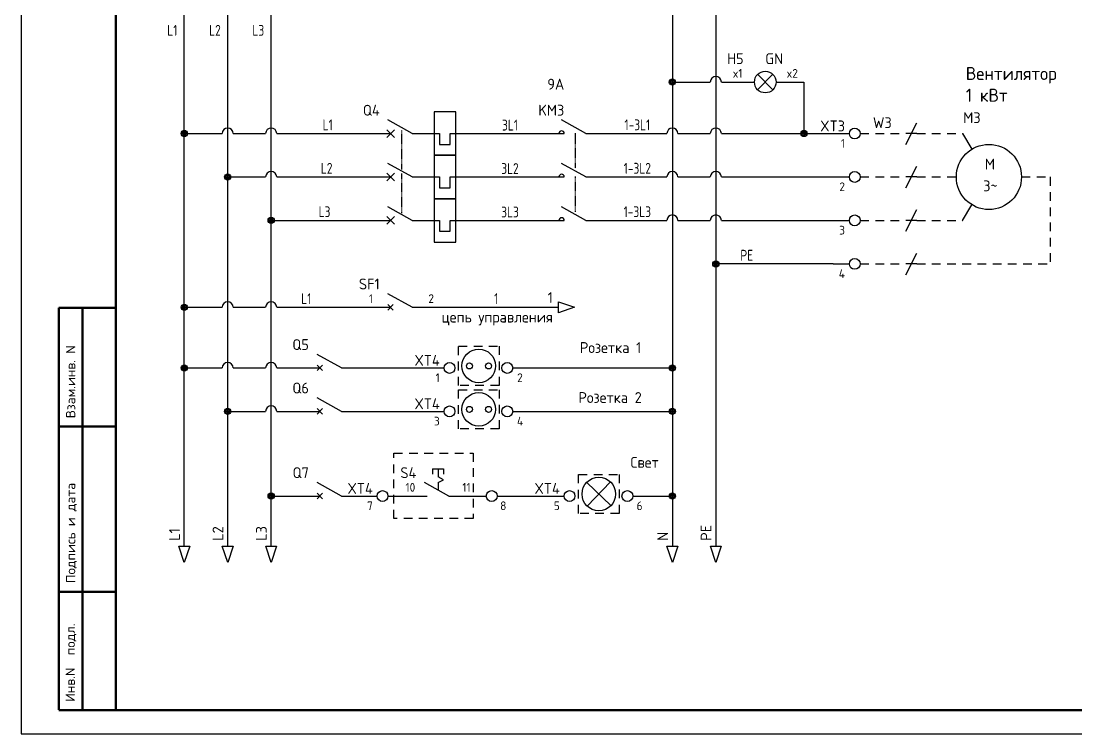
# Model space of a CAD drawing. Extents: x -39 to 418, y -18 to 305.
# Drawn here: x -39.3 to 203.6, y -18.2 to 145.9 of the extents above; entities that cross this region are included whole.
import ezdxf
from ezdxf.enums import TextEntityAlignment as Align

# ---------------------------------------------------------------- set-up
doc = ezdxf.new("R2010")
doc.units = 0
for name, pattern in [('Caddy_Dash', [3.5, 2, -1.5]), ('Caddy_Solid', [0]), ('HIDDEN2', [0.1875, 0.125, -0.0625])]:
    doc.linetypes.add(name, pattern=pattern)
for name, color, linetype in [('100', 7, 'Continuous'), ('DESC', 1, 'Continuous'), ('DESCCHILD', 20, 'Continuous'), ('LINK', 9, 'HIDDEN2'), ('MISC', 7, 'Continuous'), ('SYMS', 7, 'Continuous'), ('TAGS', 7, 'Continuous'), ('TERMS', 7, 'Continuous'), ('WIRECOPY', 84, 'Continuous'), ('WIREFIXED', 130, 'Continuous'), ('WIREREF', 5, 'Continuous'), ('WIRES', 7, 'Continuous')]:
    doc.layers.add(name, color=color, linetype=linetype)
doc.styles.add('Caddy_Vectorfont1n', font='GOST Common.ttf', dxfattribs={"width": 1.1})
doc.styles.get("Standard").update_dxf_attribs({"font": 'GOST Common.ttf'})
doc.styles.add('WD_IEC', font='GOST Common.ttf', dxfattribs={"width": 0.9, "height": 2})

# ---------------------------------------------------------------- blocks, each defined once
blk = doc.blocks.new('WDDOT')
for radius in [0.72, 0.449, 0.223]:
    blk.add_circle((0, 0), radius)
blk = doc.blocks.new('HCB11TH')
for p, q in [((2.5, 0), (-3.12, 3.12)), ((-7.5, 0), (-2.5, 0)), ((-3.38, -0.88), (-1.62, 0.88)), ((-1.62, -0.88), (-3.38, 0.88)), ((2.5, 0), (8.75, 0)), ((8.75, 0), (8.75, -2.5)), ((11.25, 0), (12.5, 0)), ((11.25, -2.5), (11.25, 0)), ((12.5, 0), (17.5, 0)), ((8.75, -2.5), (11.25, -2.5))]:
    blk.add_line(p, q)
blk.add_lwpolyline([(7.5, -5), (12.5, -5), (12.5, 5), (7.5, 5)], close=True)
at = {"style": 'WD_IEC'}
for tag, p in [('INST', (-5, 11.12)), ('LOC', (-5, 7.62)), ('TAG1', (-5, 4.12)), ('DESC1', (-5, -11.38)), ('DESC2', (-5, -14.88)), ('DESC3', (-5, -18.38))]:
    blk.add_attdef(tag, text='', height=2.5, dxfattribs=at).set_placement(p, align=Align.RIGHT)
for tag, p, height, flags in [('MFG', (4.92, 12.12), 1.5, 9), ('CAT', (4.92, 9.62), 1.5, 9), ('TERM01', (-7.5, 1), 2, 8), ('X4TERM01', (-7.5, 0), 0.32, 1), ('X2LINK', (0, 1.7), 0.32, 1), ('X8LINK', (0, 0.79), 0.32, 1), ('X1TERM02', (17.5, 0), 0.32, 1), ('ASSYCODE', (12.5, -7.5), 1, 1), ('FAMILY', (12.5, -9), 1, 1), ('CATDESC', (12.5, -10.5), 1, 1), ('COMMON', (13.75, -13.02), 1, 1)]:
    blk.add_attdef(tag, p, '', height=height, dxfattribs=dict(at, flags=flags))
at = {"style": 'WD_IEC', "flags": 8}
blk.add_attdef('TERM02', text='', height=2, dxfattribs=at).set_placement((17.5, 1), align=Align.RIGHT)
at = {"lineweight": 15, "style": 'WD_IEC'}
for tag, p in [('RATING1', (-5, -3.88)), ('XREF', (-5, -7.63))]:
    blk.add_attdef(tag, text='', height=2.5, dxfattribs=at).set_placement(p, align=Align.RIGHT)
blk = doc.blocks.new('HCB21TH')
for p, q in [((2.5, 0), (-3.12, 3.12)), ((-7.5, 0), (-2.5, 0)), ((-3.38, -0.88), (-1.62, 0.88)), ((-1.62, -0.88), (-3.38, 0.88)), ((2.5, 0), (8.75, 0)), ((8.75, 0), (8.75, -2.5)), ((11.25, 0), (12.5, 0)), ((11.25, -2.5), (11.25, 0)), ((12.5, 0), (17.5, 0)), ((8.75, -2.5), (11.25, -2.5))]:
    blk.add_line(p, q)
blk.add_lwpolyline([(7.5, -5), (12.5, -5), (12.5, 5), (7.5, 5)], close=True)
at = {"style": 'WD_IEC'}
for tag, p in [('INST', (-5, 11.12)), ('LOC', (-5, 7.62)), ('TAG2', (-5, 4.12)), ('DESC1', (-5, -13.75)), ('DESC2', (-5, -17.25)), ('DESC3', (-5, -20.75))]:
    blk.add_attdef(tag, text='', height=2.5, dxfattribs=at).set_placement(p, align=Align.RIGHT)
for tag, p, height, flags in [('TERM01', (-7.5, 1), 2, 8), ('X4TERM01', (-7.5, 0), 0.32, 1), ('X2LINK', (0, 1.7), 0.32, 1), ('X8LINK', (0, 0.79), 0.32, 1), ('X1TERM02', (17.5, 0), 0.32, 1), ('FAMILY', (12.5, -9), 1, 1), ('CONTACT', (12.5, -11.77), 1, 1)]:
    blk.add_attdef(tag, p, '', height=height, dxfattribs=dict(at, flags=flags))
at = {"style": 'WD_IEC', "flags": 8}
blk.add_attdef('TERM02', text='', height=2, dxfattribs=at).set_placement((17.5, 1), align=Align.RIGHT)
at = {"lineweight": 15, "style": 'WD_IEC', "flags": 1}
blk.add_attdef('RATING1', text='', height=2.5, dxfattribs=at).set_placement((-5, -6.25), align=Align.RIGHT)
at = {"lineweight": 15, "style": 'WD_IEC'}
blk.add_attdef('XREF', text='', height=2.5, dxfattribs=at).set_placement((-5, -10), align=Align.RIGHT)
blk = doc.blocks.new('HMS21P')
for p, q in [((2.5, 0), (-3.12, 3.12)), ((-7.5, 0), (-2.5, 0)), ((2.5, 0), (7.5, 0))]:
    blk.add_line(p, q)
blk.add_arc((-3.12, 0), 0.625, 0, 180)
at = {"style": 'WD_IEC'}
for tag, p in [('INST', (-2.5, 10.12)), ('LOC', (-2.5, 7.12)), ('TAG2', (-2.5, 4.12)), ('DESC1', (-2.5, -9.25)), ('DESC2', (-2.5, -12.25)), ('DESC3', (-2.5, -15.25))]:
    blk.add_attdef(tag, text='', height=2.5, dxfattribs=at).set_placement(p, align=Align.RIGHT)
for tag, p, height, flags in [('TERM01', (-7.5, 1), 2, 8), ('X4TERM01', (-7.5, 0), 0.32, 1), ('X2LINK', (0, 2), 0.32, 1), ('X8LINK', (0, 0.12), 0.32, 1), ('X1TERM02', (7.5, 0), 0.32, 1), ('CONTACT', (6.5, -2.25), 1, 1), ('FAMILY', (6.5, -3.75), 1, 1)]:
    blk.add_attdef(tag, p, '', height=height, dxfattribs=dict(at, flags=flags))
at = {"style": 'WD_IEC', "flags": 8}
for tag, height, p in [('TERM02', 2, (7.5, 1)), ('XREF', 2.5, (-2.5, -6.25))]:
    blk.add_attdef(tag, text='', height=height, dxfattribs=at).set_placement(p, align=Align.RIGHT)
blk = doc.blocks.new('HCB1')
for p, q in [((2.5, 0), (-3.12, 3.12)), ((-7.5, 0), (-2.5, 0)), ((-1.88, -0.62), (-3.12, 0.62)), ((-1.88, 0.62), (-3.12, -0.62)), ((2.5, 0), (7.5, 0))]:
    blk.add_line(p, q)
at = {"style": 'WD_IEC'}
for tag, p in [('INST', (-5, 11.12)), ('LOC', (-5, 7.62)), ('TAG1', (-5, 4.12)), ('DESC1', (-5, -11.25)), ('DESC2', (-5, -14.75)), ('DESC3', (-5, -18.25))]:
    blk.add_attdef(tag, text='', height=2.5, dxfattribs=at).set_placement(p, align=Align.RIGHT)
for tag, p, height, flags in [('MFG', (4.92, 12.12), 1.5, 9), ('CAT', (4.92, 9.62), 1.5, 9), ('TERM01', (-7.5, 1), 2, 8), ('X2LINK', (0, 2.46), 0.32, 1), ('X4TERM01', (-7.5, 0), 0.32, 1), ('X8LINK', (0, 0.55), 0.32, 1), ('X1TERM02', (7.5, 0), 0.32, 1), ('ASSYCODE', (12.25, -2.75), 1, 1), ('FAMILY', (12.25, -4.25), 1, 1), ('CATDESC', (12.25, -5.75), 1, 1), ('CONTACT', (12.5, -7.5), 1, 1), ('COMMON', (13.75, -8.75), 1, 1)]:
    blk.add_attdef(tag, p, '', height=height, dxfattribs=dict(at, flags=flags))
at = {"style": 'WD_IEC', "flags": 8}
blk.add_attdef('TERM02', text='', height=2, dxfattribs=at).set_placement((7.5, 1), align=Align.RIGHT)
at = {"lineweight": 15, "style": 'WD_IEC'}
for tag, p in [('RATING1', (-5, -3.75)), ('XREF', (-5, -7.5))]:
    blk.add_attdef(tag, text='', height=2.5, dxfattribs=at).set_placement(p, align=Align.RIGHT)
blk = doc.blocks.new('HMO13')
blk.add_circle((0, 0), 7.5)
at = {"style": 'WD_IEC'}
for tag, p in [('INST', (-1.91, 19.4)), ('LOC', (-1.91, 15.9)), ('TAG1', (-1.91, 12.4))]:
    blk.add_attdef(tag, text='', height=2.5, dxfattribs=at).set_placement(p, align=Align.RIGHT)
for tag, p, height, flags in [('ASSYCODE', (7.73, 20.6), 1, 1), ('FAMILY', (7.73, 19.1), 1, 1), ('CATDESC', (7.73, 17.6), 1, 1), ('MFG', (7.9, 14.22), 1.5, 9), ('CAT', (7.9, 11.72), 1.5, 9), ('X2LINK', (0, 7.5), 0.32, 1), ('X0TERM01', (-3.9, 6.4), 0.32, 1), ('TERM04', (7.5, 1), 2, 8), ('X4TERM02', (-7.5, 0), 0.32, 1), ('X1TERM04', (7.5, 0), 0.32, 1), ('X0TERM03', (-3.9, -6.4), 0.32, 1), ('X8LINK', (0, -7.5), 0.32, 1)]:
    blk.add_attdef(tag, p, '', height=height, dxfattribs=dict(at, flags=flags))
at = {"lineweight": 15, "style": 'WD_IEC'}
for tag, p in [('XREF', (16.25, 12.88)), ('WDTAGALT', (16.14, -16.32))]:
    blk.add_attdef(tag, p, '', height=2.5, dxfattribs=at)
at = {"style": 'WD_IEC', "flags": 8}
for tag, p in [('TERM01', (3.49, 8.04)), ('TERM02', (-7.86, 0.84)), ('TERM03', (4.31, -10.13))]:
    blk.add_attdef(tag, text='', height=2, dxfattribs=at).set_placement(p, align=Align.RIGHT)
at = {"style": 'WD_IEC'}
for tag, p in [('DESC1', (16.25, 9.12)), ('DESC2', (16.25, 5.62)), ('DESC3', (16.25, 2.12)), ('RATING1', (16.25, -2.62)), ('RATING2', (16.25, -6.12)), ('RATING3', (16.25, -9.62)), ('RATING4', (16.3, -12.99))]:
    blk.add_attdef(tag, p, '', height=2.5, dxfattribs=at)
for tag, p in [('M', (0.24, 1.7)), ('3~', (0.34, -3.3))]:
    blk.add_attdef(tag, text='', height=2.5, dxfattribs=at).set_placement(p, align=Align.CENTER)
blk = doc.blocks.new('HT0002')
blk.add_circle((0, 0), 1.25)
at = {"style": 'WD_IEC', "flags": 1}
for tag, p, height in [('ASSYCODE', (2.75, 10.75), 1), ('CATDESC', (2.75, 9.25), 1), ('MFG', (2.75, 7.25), 1.5), ('CAT', (2.75, 4.75), 1.5), ('X2PIN01', (0, 2.25), 0.25), ('X4PIN01', (-1.25, 1), 0.25), ('X4TERM01', (-1.25, 0), 0.25), ('X4TERMDESC01', (-1.25, 0.5), 0.4), ('STRIPSEQ', (0, 0), 0.025), ('X2TERM01', (0, 1.25), 0.25), ('X8PIN01', (0, -0.25), 0.25), ('X2TERMDESC01', (0, 1.75), 0.4), ('X1PIN01', (1.25, 1), 0.25), ('X1TERM01', (1.25, 0), 0.25), ('X1TERMDESC01', (1.25, 0.5), 0.4), ('LINKTERM', (0, -0.04), 0.025), ('X8TERM01', (0, -1.25), 0.25), ('X8TERMDESC01', (0, -0.75), 0.4)]:
    blk.add_attdef(tag, p, '', height=height, dxfattribs=at)
at = {"style": 'WD_IEC'}
for tag, p in [('INST', (-2.25, 6.5)), ('LOC', (-2.25, 3.5)), ('DESC1', (-2.25, -6.25)), ('DESC2', (-2.25, -9.25)), ('DESC3', (-2.25, -12.25))]:
    blk.add_attdef(tag, text='', height=2.5, dxfattribs=at).set_placement(p, align=Align.RIGHT)
at = {"style": 'WD_IEC', "flags": 8}
for tag, height, p in [('TAGSTRIP', 2.5, (-2.25, 0.5)), ('TERM01', 2, (-2.25, -3.25))]:
    blk.add_attdef(tag, text='', height=height, dxfattribs=at).set_placement(p, align=Align.RIGHT)
blk = doc.blocks.new('WD_WNV')
at = {"linetype": 'Continuous', "style": 'WD_IEC', "width": 0.8}
blk.add_attdef('WIRENO', text='', height=2.5, dxfattribs=at).set_placement((-1.6, 0), align=Align.MIDDLE_RIGHT)
at = {"style": 'WD_IEC', "flags": 1}
for tag, p in [('W04USER', (-1, 0.875)), ('W08USER', (-1, 0.375)), ('W05USER', (-1, 0.75)), ('W06USER', (-1, 0.625)), ('W09USER', (-1, 0.25)), ('W03USER', (-1, 1)), ('W07USER', (-1, 0.5)), ('W02USER', (-1, 1.125)), ('W01USER', (-1, 1.25)), ('W10USER', (-1, 0.125))]:
    blk.add_attdef(tag, text='', height=0.08, dxfattribs=at).set_placement(p, align=Align.CENTER)
blk = doc.blocks.new('WD_WCH')
at = {"linetype": 'Continuous', "style": 'WD_IEC', "width": 0.8}
blk.add_attdef('WIRECOPY', text='', height=2.5, dxfattribs=at).set_placement((0, 0.75), align=Align.CENTER)
blk = doc.blocks.new('WD_WNH')
at = {"linetype": 'Continuous', "style": 'WD_IEC', "width": 0.8}
blk.add_attdef('WIRENO', text='', height=2.5, dxfattribs=at).set_placement((0, 0.75), align=Align.CENTER)
at = {"style": 'WD_IEC', "flags": 1}
for tag, p in [('W04USER', (0, 0.875)), ('W08USER', (0, 0.375)), ('W05USER', (0, 0.75)), ('W06USER', (0, 0.625)), ('W09USER', (0, 0.25)), ('W03USER', (0, 1)), ('W07USER', (0, 0.5)), ('W02USER', (0, 1.125)), ('W01USER', (0, 1.25)), ('W10USER', (0, 0.125))]:
    blk.add_attdef(tag, text='', height=0.08, dxfattribs=at).set_placement(p, align=Align.CENTER)
blk = doc.blocks.new('HW01')
for p, q in [((-1.25, -2.5), (1.25, 2.5)), ((1.25, 0), (-1.25, 0))]:
    blk.add_line(p, q)
at = {"style": 'WD_IEC', "flags": 1}
for tag, p in [('INST', (-4.5, 8.25)), ('LOC', (-4.5, 4.75)), ('XREF', (-4.5, -3.75)), ('DESC1', (-4.5, -7.75)), ('DESC2', (-4.5, -11.25)), ('DESC3', (-4.5, -14.75))]:
    blk.add_attdef(tag, text='', height=2.5, dxfattribs=at).set_placement(p, align=Align.RIGHT)
at = {"style": 'WD_IEC'}
blk.add_attdef('TAG1', text='', height=2.5, dxfattribs=at).set_placement((-4.5, 1.25), align=Align.RIGHT)
at = {"style": 'WD_IEC', "flags": 1}
for tag, p, height in [('X4TERM01', (-1.25, 0), 0.36), ('X2LINK', (0, 1), 0.32), ('X1TERM01', (1.25, 0), 0.36), ('X8LINK', (0, -1), 0.32), ('MFG', (3.06, -7.26), 1), ('ASSYCODE', (3.06, -10.26), 1), ('CAT', (3.06, -8.76), 1), ('FAMILY', (3.06, -11.76), 1), ('CATDESC', (3.06, -13.26), 1)]:
    blk.add_attdef(tag, p, '', height=height, dxfattribs=at)
at = {"style": 'WD_IEC'}
blk.add_attdef('RATING1', text='', height=2.5, dxfattribs=at).set_placement((2, -2), align=Align.MIDDLE_LEFT)
blk = doc.blocks.new('HW02')
for p, q in [((-1.25, -2.5), (1.25, 2.5)), ((1.25, 0), (-1.25, 0))]:
    blk.add_line(p, q)
at = {"style": 'WD_IEC', "flags": 1}
for tag, p in [('INST', (-4.5, 8.25)), ('LOC', (-4.5, 4.75)), ('XREF', (-4.5, -3.75)), ('DESC1', (-4.5, -7.75)), ('DESC2', (-4.5, -11.25)), ('DESC3', (-4.5, -14.75))]:
    blk.add_attdef(tag, text='', height=2.5, dxfattribs=at).set_placement(p, align=Align.RIGHT)
at = {"style": 'WD_IEC'}
blk.add_attdef('TAG2', text='', height=2.5, dxfattribs=at).set_placement((-4.5, 1.25), align=Align.RIGHT)
at = {"style": 'WD_IEC', "flags": 1}
for tag, p, height in [('X4TERM01', (-1.25, 0), 0.36), ('X2LINK', (0, 1), 0.32), ('X1TERM01', (1.25, 0), 0.36), ('X8LINK', (0, -1), 0.32), ('FAMILY', (3.06, -11.76), 1)]:
    blk.add_attdef(tag, p, '', height=height, dxfattribs=at)
at = {"style": 'WD_IEC'}
blk.add_attdef('RATING1', text='', height=2.5, dxfattribs=at).set_placement((2, -2), align=Align.MIDDLE_LEFT)
blk = doc.blocks.new('HA1S4')
blk.add_lwpolyline([(0, -3.75), (-1.25, 0), (1.25, 0)], close=True)
at = {"style": 'WD_IEC', "flags": 8}
blk.add_attdef('WIRENO', (-1, 1.25), '', height=2.5, rotation=90, dxfattribs=at)
at = {"style": 'WD_IEC'}
blk.add_attdef('DESC1', text='', height=2.5, rotation=90, dxfattribs=at).set_placement((1, 1.25), align=Align.TOP_LEFT)
at = {"style": 'WD_IEC', "flags": 1}
blk.add_attdef('X2TERM01', (0, 0), '', height=0.32, dxfattribs=at)
blk.add_attdef('SIGCODE', text='', height=1, dxfattribs=at).set_placement((-2.5, -3.2), align=Align.RIGHT)
at = {"style": 'WD_IEC'}
blk.add_attdef('XREF', text='', height=2.5, rotation=90, dxfattribs=at).set_placement((0, -5), align=Align.MIDDLE_RIGHT)
blk = doc.blocks.new('HA1S1')
blk.add_lwpolyline([(0, 1.25), (3.75, 0), (0, -1.25)], close=True)
at = {"style": 'WD_IEC'}
for tag, height, flags, p in [('WIRENO', 2.5, 8, (-1.25, 1)), ('SIGCODE', 1, 1, (5, 1.8))]:
    blk.add_attdef(tag, text='', height=height, dxfattribs=dict(at, flags=flags)).set_placement(p, align=Align.RIGHT)
at = {"style": 'WD_IEC', "flags": 1}
blk.add_attdef('X4TERM01', (0, 0), '', height=0.32, dxfattribs=at)
at = {"style": 'WD_IEC'}
blk.add_attdef('XREF', text='', height=2.5, dxfattribs=at).set_placement((5, 0), align=Align.MIDDLE_LEFT)
blk.add_attdef('DESC1', text='', height=2.5, dxfattribs=at).set_placement((-1.25, -1), align=Align.TOP_RIGHT)
blk = doc.blocks.new('HLT1G')
for p, q in [((-7.5, 0), (-2.5, 0)), ((1.77, -1.77), (-1.77, 1.77)), ((1.77, 1.77), (-1.77, -1.77)), ((2.5, 0), (7.5, 0))]:
    blk.add_line(p, q)
blk.add_circle((0, 0), 2.5)
at = {"style": 'WD_IEC'}
for tag, p in [('INST', (-5, 11.12)), ('LOC', (-5, 7.62)), ('TAG1', (-5, 4.12)), ('DESC1', (-5, -10)), ('DESC2', (-5, -13.5)), ('DESC3', (-5, -17))]:
    blk.add_attdef(tag, text='', height=2.5, dxfattribs=at).set_placement(p, align=Align.RIGHT)
for tag, p, height, flags in [('MFG', (4.92, 12.12), 1.5, 9), ('CAT', (4.92, 9.62), 1.5, 9), ('TERM01', (-7.5, 1), 2, 8), ('X2LINK', (0, 2.5), 0.32, 1), ('X4TERM01', (-7.5, 0), 0.32, 1), ('X1TERM02', (7.5, 0), 0.32, 1), ('X8LINK', (0, -2.5), 0.32, 1), ('ASSYCODE', (8.5, -4), 1, 1), ('FAMILY', (8.5, -5.5), 1, 1), ('CATDESC', (8.5, -7), 1, 1)]:
    blk.add_attdef(tag, p, '', height=height, dxfattribs=dict(at, flags=flags))
at = {"lineweight": 15, "style": 'WD_IEC'}
blk.add_attdef('COLOR', (0, 4.12), '', height=2.5, dxfattribs=at)
at = {"style": 'WD_IEC', "flags": 8}
blk.add_attdef('TERM02', text='', height=2, dxfattribs=at).set_placement((7.5, 1), align=Align.RIGHT)
at = {"lineweight": 15, "style": 'WD_IEC'}
for tag, p in [('XREF', (-5, -6.25)), ('WDTAGALT', (-5, -20))]:
    blk.add_attdef(tag, text='', height=2.5, dxfattribs=at).set_placement(p, align=Align.RIGHT)
blk = doc.blocks.new('HPB11L')
for p, q in [((-1.25, 6.25), (1.25, 6.25)), ((-1.25, 6.25), (-1.25, 5)), ((0, 6.25), (0, 4.38)), ((1.25, 6.25), (1.25, 5)), ((2.5, 0), (-3.12, 3.12)), ((1.25, 3.75), (0, 4.38)), ((0, 3.12), (1.25, 3.75)), ((0, 3.12), (0, 1.39)), ((-7.5, 0), (-2.5, 0)), ((2.5, 0), (7.5, 0))]:
    blk.add_line(p, q)
at = {"style": 'WD_IEC'}
for tag, p in [('INST', (-5, 10.12)), ('LOC', (-5, 7.12)), ('TAG1', (-5, 4.12)), ('DESC1', (-5, -10.5)), ('DESC2', (-5, -13.5)), ('DESC3', (-5, -16.5))]:
    blk.add_attdef(tag, text='', height=2.5, dxfattribs=at).set_placement(p, align=Align.RIGHT)
for tag, p, height, flags in [('MFG', (4.92, 12.12), 1.5, 9), ('CAT', (4.92, 9.62), 1.5, 9), ('TERM01', (-7.5, 1), 2, 8), ('X4TERM01', (-7.5, 0), 0.32, 1), ('X8LINK', (0, 0), 0.32, 1), ('X1TERM02', (7.5, 0), 0.32, 1), ('ASSYCODE', (3.5, -2.75), 1, 1), ('FAMILY', (3.5, -4.25), 1, 1), ('CATDESC', (3.5, -5.75), 1, 1), ('CONTACT', (3.5, -7.5), 1, 1), ('COMMON', (4.75, -8.75), 1, 1)]:
    blk.add_attdef(tag, p, '', height=height, dxfattribs=dict(at, flags=flags))
at = {"style": 'WD_IEC', "flags": 8}
blk.add_attdef('TERM02', text='', height=2, dxfattribs=at).set_placement((7.5, 1), align=Align.RIGHT)
at = {"lineweight": 15, "style": 'WD_IEC'}
blk.add_attdef('XREF', text='', height=2.5, dxfattribs=at).set_placement((-5, -7.5), align=Align.RIGHT)

msp = doc.modelspace()

# ---------------------------------------------------------------- linework, layer by layer
at = {"layer": '100', "linetype": 'Caddy_Solid', "lineweight": 50}
for p, q in [((-17.55, 299.69), (-17.55, -12.75)), ((-30.62, -12.69), (-30.62, 79.87)), ((-30.62, 79.87), (-17.55, 79.87)), ((-25.18, 79.87), (-25.18, -12.69)), ((-30.62, 52.58), (-17.55, 52.58)), ((-30.62, 14.54), (-17.55, 14.54)), ((412.55, -12.75), (-30.62, -12.75))]:
    msp.add_line(p, q, dxfattribs=at)
at = {"layer": 'LINK'}
for points in [[(48.25, 120.79), (48.25, 111.7)], [(88.25, 120.12), (88.25, 112)], [(48.25, 110.79), (48.25, 101.7)], [(88.25, 110.12), (88.25, 102)]]:
    msp.add_lwpolyline(points, dxfattribs=at)
at = {"layer": 'SYMS'}
for p, q in [((90.92, 39.71), (96.49, 34.34)), ((96.4, 39.8), (91.01, 34.25))]:
    msp.add_line(p, q, dxfattribs=at)
msp.add_lwpolyline([(-39.33, -18.2), (418, -18.2), (418, 305.2), (-39.33, 305.2)], close=True, dxfattribs=at)
at = {"layer": 'SYMS', "linetype": 'Caddy_Dash'}
for points in [[(61.39, 71.03), (70.74, 71.03), (70.74, 61.99), (61.39, 61.99)], [(61.39, 61.03), (70.74, 61.03), (70.74, 51.99), (61.39, 51.99)], [(46.52, 46.44), (64.79, 46.44), (64.79, 31.35), (46.52, 31.35)], [(89.03, 41.54), (98.38, 41.54), (98.38, 32.51), (89.03, 32.51)]]:
    msp.add_lwpolyline(points, close=True, dxfattribs=at)
at = {"layer": 'SYMS'}
for centre, radius in [((66.06, 66.51), 3.87), ((63.92, 66.51), 0.69), ((68.31, 66.51), 0.69), ((66.06, 56.51), 3.87), ((63.92, 56.51), 0.69), ((68.31, 56.51), 0.69), ((93.7, 37.02), 3.87)]:
    msp.add_circle(centre, radius, dxfattribs=at)
at = {"layer": 'WIRES'}
for p, q in [((110.65, 273.75), (110.65, 25)), ((120.65, 273.75), (120.65, 25)), ((-1.75, 25), (-1.75, 242.5)), ((8.25, 25), (8.25, 242.5)), ((18.25, 25), (18.25, 242.5)), ((110.65, 131.86), (119.38, 131.86)), ((121.92, 131.86), (124.54, 131.86)), ((139.54, 131.86), (140.93, 131.86)), ((140.93, 131.86), (140.93, 120)), ((-1.75, 120), (6.98, 120)), ((9.52, 120), (16.98, 120)), ((19.52, 120), (40.75, 120)), ((65.75, 120), (80.75, 120)), ((95.75, 120), (109.38, 120)), ((111.92, 120), (119.38, 120)), ((121.92, 120), (151.39, 120)), ((177.43, 120), (179.63, 116.4)), ((8.25, 110), (16.98, 110)), ((19.52, 110), (40.75, 110)), ((65.75, 110), (80.75, 110)), ((95.75, 110), (109.38, 110)), ((111.92, 110), (119.38, 110)), ((121.92, 110), (151.39, 110)), ((177.43, 100), (179.63, 103.6)), ((18.25, 100), (40.75, 100)), ((65.75, 100), (80.75, 100)), ((95.75, 100), (109.38, 100)), ((111.92, 100), (119.38, 100)), ((121.92, 100), (151.39, 100)), ((147.64, 89.98), (120.65, 89.98)), ((147.64, 90), (151.39, 90)), ((-1.75, 80), (6.98, 80)), ((9.52, 80), (16.98, 80)), ((19.52, 80), (40.75, 80)), ((55.75, 80), (84.38, 80)), ((-1.75, 66.05), (6.98, 66.05)), ((9.52, 66.05), (16.98, 66.05)), ((19.52, 66.05), (24.44, 66.05)), ((39.44, 66.05), (58.07, 66.05)), ((73.88, 66.05), (110.09, 66.05)), ((8.25, 56.05), (16.98, 56.05)), ((19.52, 56.05), (24.44, 56.05)), ((39.44, 56.05), (58.07, 56.05)), ((73.88, 56.05), (110.09, 56.05)), ((18.25, 36.56), (24.44, 36.56)), ((39.44, 36.56), (42.65, 36.56)), ((45.15, 36.56), (49.18, 36.56)), ((64.18, 36.56), (67.78, 36.56)), ((70.28, 36.56), (85.71, 36.56)), ((101.52, 36.56), (110.09, 36.56))]:
    msp.add_line(p, q, dxfattribs=at)
at = {"layer": 'WIRES', "linetype": 'Caddy_Dash'}
for p, q in [((153.89, 120), (164.41, 120)), ((166.91, 120), (177.43, 120)), ((153.89, 110), (164.41, 110)), ((166.91, 110), (176.03, 110)), ((191.03, 110), (197.67, 110)), ((197.67, 110), (197.67, 90)), ((153.89, 100), (164.41, 100)), ((166.91, 100), (177.43, 100)), ((153.89, 90), (164.41, 90)), ((166.91, 90), (197.67, 90))]:
    msp.add_line(p, q, dxfattribs=at)
at = {"layer": 'WIRES'}
for centre in [(120.65, 131.86), (8.25, 120), (18.25, 120), (110.65, 120), (120.65, 120), (18.25, 110), (110.65, 110), (120.65, 110), (110.65, 100), (120.65, 100), (8.25, 80), (18.25, 80), (8.25, 66.05), (18.25, 66.05), (18.25, 56.05)]:
    msp.add_arc(centre, 1.27, 0, 180, dxfattribs=at)

# ---------------------------------------------------------------- block references
at = {"layer": 'SYMS'}
ref = msp.add_blockref('HLT1G', (132.04, 131.86), dxfattribs=at)
ref.add_attrib('TERM02', 'x2', dxfattribs={"layer": 'TERMS', "height": 2, "style": 'WD_IEC', "flags": 8}).set_placement((139.54, 132.86), align=Align.RIGHT)
ref.add_attrib('TERM01', 'x1', (124.54, 132.86), dxfattribs={"layer": 'TERMS', "height": 2, "style": 'WD_IEC', "flags": 8})
ref.add_attrib('COLOR', 'GN', (132.04, 135.98), dxfattribs={"layer": 'MISC', "lineweight": 15, "height": 2.5, "style": 'WD_IEC'})
ref.add_attrib('TAG1', 'H5', dxfattribs={"layer": 'TAGS', "height": 2.5, "style": 'WD_IEC'}).set_placement((127.04, 135.98), align=Align.RIGHT)
ref = msp.add_blockref('HMS21P', (88.25, 120), dxfattribs=at)
ref.add_attrib('DESC1', '9A', dxfattribs={"layer": 'DESCCHILD', "height": 2.5, "style": 'WD_IEC'}).set_placement((85.75, 130.12), align=Align.RIGHT)
ref.add_attrib('TAG2', 'KM3', dxfattribs={"layer": 'TAGS', "height": 2.5, "style": 'WD_IEC'}).set_placement((85.75, 124.12), align=Align.RIGHT)
for name, p in [('WDDOT', (110.65, 131.86)), ('WDDOT', (-1.75, 120)), ('WDDOT', (140.93, 120)), ('HCB21TH', (48.25, 110)), ('HMS21P', (88.25, 110)), ('HW02', (165.66, 110)), ('WDDOT', (8.25, 110)), ('HCB21TH', (48.25, 100)), ('HMS21P', (88.25, 100)), ('HW02', (165.66, 100)), ('WDDOT', (18.25, 100)), ('HW02', (165.66, 90)), ('WDDOT', (120.65, 89.98)), ('WDDOT', (-1.75, 80)), ('WDDOT', (-1.75, 66.05)), ('WDDOT', (110.65, 66.05)), ('WDDOT', (8.25, 56.05)), ('WDDOT', (110.65, 56.05)), ('WDDOT', (18.25, 36.56)), ('WDDOT', (110.65, 36.56))]:
    msp.add_blockref(name, p, dxfattribs=at)
ref = msp.add_blockref('HCB11TH', (48.25, 120), dxfattribs=at)
ref.add_attrib('TAG1', 'Q4', dxfattribs={"layer": 'TAGS', "height": 2.5, "style": 'WD_IEC'}).set_placement((43.25, 124.12), align=Align.RIGHT)
ref = msp.add_blockref('HMO13', (183.53, 110), dxfattribs=at)
ref.add_attrib('M', 'M', dxfattribs={"layer": 'MISC', "height": 2.5, "style": 'WD_IEC'}).set_placement((183.77, 111.7), align=Align.CENTER)
ref.add_attrib('3~', '3~', dxfattribs={"layer": 'MISC', "height": 2.5, "style": 'WD_IEC'}).set_placement((183.87, 106.7), align=Align.CENTER)
ref.add_attrib('TAG1', 'M3', dxfattribs={"layer": 'TAGS', "height": 2.5, "style": 'WD_IEC'}).set_placement((181.62, 122.4), align=Align.RIGHT)
ref = msp.add_blockref('HT0002', (152.64, 120), dxfattribs=at)
ref.add_attrib('TERM01', '1', dxfattribs={"layer": 'TERMS', "height": 2, "style": 'WD_IEC', "flags": 8}).set_placement((150.39, 116.75), align=Align.RIGHT)
ref.add_attrib('TAGSTRIP', 'XT3', dxfattribs={"layer": 'TAGS', "height": 2.5, "style": 'WD_IEC', "flags": 8}).set_placement((150.39, 120.5), align=Align.RIGHT)
ref = msp.add_blockref('HW01', (165.66, 120), dxfattribs=at)
ref.add_attrib('TAG1', 'W3', dxfattribs={"layer": 'TAGS', "height": 2.5, "style": 'WD_IEC'}).set_placement((161.16, 121.25), align=Align.RIGHT)
ref = msp.add_blockref('HT0002', (152.64, 110), dxfattribs=at)
ref.add_attrib('TERM01', '2', dxfattribs={"layer": 'TERMS', "height": 2, "style": 'WD_IEC', "flags": 8}).set_placement((150.39, 106.75), align=Align.RIGHT)
ref = msp.add_blockref('HT0002', (152.64, 100), dxfattribs=at)
ref.add_attrib('TERM01', '3', dxfattribs={"layer": 'TERMS', "height": 2, "style": 'WD_IEC', "flags": 8}).set_placement((150.39, 96.75), align=Align.RIGHT)
ref = msp.add_blockref('HT0002', (152.64, 90), dxfattribs=at)
ref.add_attrib('TERM01', '4', dxfattribs={"layer": 'TERMS', "height": 2, "style": 'WD_IEC', "flags": 8}).set_placement((150.39, 86.75), align=Align.RIGHT)
ref = msp.add_blockref('HCB1', (48.25, 80), dxfattribs=at)
ref.add_attrib('TERM02', '2', dxfattribs={"layer": 'TERMS', "height": 2, "style": 'WD_IEC', "flags": 8}).set_placement((55.75, 81), align=Align.RIGHT)
ref.add_attrib('TERM01', '1', (40.75, 81), dxfattribs={"layer": 'TERMS', "height": 2, "style": 'WD_IEC', "flags": 8})
ref.add_attrib('TAG1', 'SF1', dxfattribs={"layer": 'TAGS', "height": 2.5, "style": 'WD_IEC'}).set_placement((43.25, 84.12), align=Align.RIGHT)
ref = msp.add_blockref('HA1S1', (84.38, 80), dxfattribs=at)
ref.add_attrib('WIRENO', '1', dxfattribs={"layer": 'WIREREF', "height": 2.5, "style": 'WD_IEC', "flags": 8}).set_placement((83.13, 81), align=Align.RIGHT)
ref.add_attrib('DESC1', 'цепь управления', dxfattribs={"layer": 'DESC', "height": 2.5, "style": 'WD_IEC'}).set_placement((83.13, 79), align=Align.TOP_RIGHT)
ref = msp.add_blockref('HCB1', (31.94, 66.05), dxfattribs=at)
ref.add_attrib('TAG1', 'Q5', dxfattribs={"layer": 'TAGS', "height": 2.5, "style": 'WD_IEC'}).set_placement((26.94, 70.17), align=Align.RIGHT)
ref = msp.add_blockref('HT0002', (59.32, 66.05), dxfattribs=at)
ref.add_attrib('DESC1', 'Розетка 1', dxfattribs={"layer": 'DESC', "height": 2.5, "style": 'WD_IEC'}).set_placement((103.48, 69.48), align=Align.RIGHT)
ref.add_attrib('TERM01', '1', dxfattribs={"layer": 'TERMS', "height": 2, "style": 'WD_IEC', "flags": 8}).set_placement((57.07, 62.8), align=Align.RIGHT)
ref.add_attrib('TAGSTRIP', 'XT4', dxfattribs={"layer": 'TAGS', "height": 2.5, "style": 'WD_IEC', "flags": 8}).set_placement((57.07, 66.55), align=Align.RIGHT)
ref = msp.add_blockref('HT0002', (72.63, 66.05), dxfattribs=at)
ref.add_attrib('TERM01', '2', dxfattribs={"layer": 'TERMS', "height": 2, "style": 'WD_IEC', "flags": 8}).set_placement((76.2, 62.8), align=Align.RIGHT)
ref = msp.add_blockref('HCB1', (31.94, 56.05), dxfattribs=at)
ref.add_attrib('TAG1', 'Q6', dxfattribs={"layer": 'TAGS', "height": 2.5, "style": 'WD_IEC'}).set_placement((26.94, 60.17), align=Align.RIGHT)
ref = msp.add_blockref('HT0002', (59.32, 56.05), dxfattribs=at)
ref.add_attrib('DESC1', 'Розетка 2', dxfattribs={"layer": 'DESC', "height": 2.5, "style": 'WD_IEC'}).set_placement((103.59, 57.98), align=Align.RIGHT)
ref.add_attrib('TERM01', '3', dxfattribs={"layer": 'TERMS', "height": 2, "style": 'WD_IEC', "flags": 8}).set_placement((57.07, 52.8), align=Align.RIGHT)
ref.add_attrib('TAGSTRIP', 'XT4', dxfattribs={"layer": 'TAGS', "height": 2.5, "style": 'WD_IEC', "flags": 8}).set_placement((57.07, 56.55), align=Align.RIGHT)
ref = msp.add_blockref('HT0002', (72.63, 56.05), dxfattribs=at)
ref.add_attrib('TERM01', '4', dxfattribs={"layer": 'TERMS', "height": 2, "style": 'WD_IEC', "flags": 8}).set_placement((76.29, 52.8), align=Align.RIGHT)
ref = msp.add_blockref('HT0002', (86.96, 36.56), dxfattribs=at)
ref.add_attrib('DESC1', 'Свет', dxfattribs={"layer": 'DESC', "height": 2.5, "style": 'WD_IEC'}).set_placement((107.5, 43.06), align=Align.RIGHT)
ref.add_attrib('TERM01', '5', dxfattribs={"layer": 'TERMS', "height": 2, "style": 'WD_IEC', "flags": 8}).set_placement((84.71, 33.31), align=Align.RIGHT)
ref.add_attrib('TAGSTRIP', 'XT4', dxfattribs={"layer": 'TAGS', "height": 2.5, "style": 'WD_IEC', "flags": 8}).set_placement((84.71, 37.06), align=Align.RIGHT)
ref = msp.add_blockref('HCB1', (31.94, 36.56), dxfattribs=at)
ref.add_attrib('TAG1', 'Q7', dxfattribs={"layer": 'TAGS', "height": 2.5, "style": 'WD_IEC'}).set_placement((26.94, 40.68), align=Align.RIGHT)
ref = msp.add_blockref('HPB11L', (56.68, 36.56), dxfattribs=at)
ref.add_attrib('TERM02', '11', dxfattribs={"layer": 'TERMS', "height": 2, "style": 'WD_IEC', "flags": 8}).set_placement((64.18, 37.56), align=Align.RIGHT)
ref.add_attrib('TERM01', '10', (49.18, 37.56), dxfattribs={"layer": 'TERMS', "height": 2, "style": 'WD_IEC', "flags": 8})
ref.add_attrib('TAG1', 'S4', dxfattribs={"layer": 'TAGS', "height": 2.5, "style": 'WD_IEC'}).set_placement((51.68, 40.68), align=Align.RIGHT)
ref = msp.add_blockref('HT0002', (43.9, 36.56), dxfattribs=at)
ref.add_attrib('TERM01', '7', dxfattribs={"layer": 'TERMS', "height": 2, "style": 'WD_IEC', "flags": 8}).set_placement((41.65, 33.31), align=Align.RIGHT)
ref.add_attrib('TAGSTRIP', 'XT4', dxfattribs={"layer": 'TAGS', "height": 2.5, "style": 'WD_IEC', "flags": 8}).set_placement((41.65, 37.06), align=Align.RIGHT)
ref = msp.add_blockref('HT0002', (69.03, 36.56), dxfattribs=at)
ref.add_attrib('TERM01', '8', dxfattribs={"layer": 'TERMS', "height": 2, "style": 'WD_IEC', "flags": 8}).set_placement((72.42, 33.31), align=Align.RIGHT)
ref = msp.add_blockref('HT0002', (100.27, 36.56), dxfattribs=at)
ref.add_attrib('TERM01', '6', dxfattribs={"layer": 'TERMS', "height": 2, "style": 'WD_IEC', "flags": 8}).set_placement((103.78, 33.31), align=Align.RIGHT)
ref = msp.add_blockref('HA1S4', (8.25, 25), dxfattribs=at)
ref.add_attrib('WIRENO', 'L2', (7.25, 26.25), dxfattribs={"layer": 'WIREREF', "height": 2.5, "rotation": 90, "style": 'WD_IEC', "flags": 8})
ref = msp.add_blockref('HA1S4', (18.25, 25), dxfattribs=at)
ref.add_attrib('WIRENO', 'L3', (17.25, 26.25), dxfattribs={"layer": 'WIREREF', "height": 2.5, "rotation": 90, "style": 'WD_IEC', "flags": 8})
ref = msp.add_blockref('HA1S4', (120.65, 25), dxfattribs=at)
ref.add_attrib('WIRENO', 'PE', (119.65, 26.25), dxfattribs={"layer": 'WIREREF', "height": 2.5, "rotation": 90, "style": 'WD_IEC', "flags": 8})
ref = msp.add_blockref('HA1S4', (-1.75, 25), dxfattribs=at)
ref.add_attrib('WIRENO', 'L1', (-2.75, 26.25), dxfattribs={"layer": 'WIREREF', "height": 2.5, "rotation": 90, "style": 'WD_IEC', "flags": 8})
ref = msp.add_blockref('HA1S4', (110.65, 25), dxfattribs=at)
ref.add_attrib('WIRENO', 'N', (109.65, 26.25), dxfattribs={"layer": 'WIREREF', "height": 2.5, "rotation": 90, "style": 'WD_IEC', "flags": 8})
at = {"layer": 'WIRECOPY'}
ref = msp.add_blockref('WD_WCH', (31.27, 120), dxfattribs=at)
ref.add_attrib('WIRECOPY', 'L1', dxfattribs={"linetype": 'Continuous', "height": 2.5, "style": 'WD_IEC', "width": 0.8}).set_placement((31.27, 120.75), align=Align.CENTER)
ref = msp.add_blockref('WD_WCH', (31.03, 110), dxfattribs=at)
ref.add_attrib('WIRECOPY', 'L2', dxfattribs={"linetype": 'Continuous', "height": 2.5, "style": 'WD_IEC', "width": 0.8}).set_placement((31.03, 110.75), align=Align.CENTER)
ref = msp.add_blockref('WD_WCH', (30.54, 100), dxfattribs=at)
ref.add_attrib('WIRECOPY', 'L3', dxfattribs={"linetype": 'Continuous', "height": 2.5, "style": 'WD_IEC', "width": 0.8}).set_placement((30.54, 100.75), align=Align.CENTER)
ref = msp.add_blockref('WD_WCH', (127.77, 89.98), dxfattribs=at)
ref.add_attrib('WIRECOPY', 'PE', dxfattribs={"linetype": 'Continuous', "height": 2.5, "style": 'WD_IEC', "width": 0.8}).set_placement((127.77, 90.73), align=Align.CENTER)
ref = msp.add_blockref('WD_WCH', (26.34, 80), dxfattribs=at)
ref.add_attrib('WIRECOPY', 'L1', dxfattribs={"linetype": 'Continuous', "height": 2.5, "style": 'WD_IEC', "width": 0.8}).set_placement((26.34, 80.75), align=Align.CENTER)
at = {"layer": 'WIREFIXED'}
ref = msp.add_blockref('WD_WNV', (-1.75, 143.75), dxfattribs=at)
ref.add_attrib('WIRENOF', 'L1', dxfattribs={"linetype": 'Continuous', "height": 2.5, "style": 'WD_IEC', "width": 0.8}).set_placement((-3.35, 143.75), align=Align.MIDDLE_RIGHT)
ref = msp.add_blockref('WD_WNV', (8.25, 143.75), dxfattribs=at)
ref.add_attrib('WIRENOF', 'L2', dxfattribs={"linetype": 'Continuous', "height": 2.5, "style": 'WD_IEC', "width": 0.8}).set_placement((6.65, 143.75), align=Align.MIDDLE_RIGHT)
ref = msp.add_blockref('WD_WNV', (18.25, 143.75), dxfattribs=at)
ref.add_attrib('WIRENOF', 'L3', dxfattribs={"linetype": 'Continuous', "height": 2.5, "style": 'WD_IEC', "width": 0.8}).set_placement((16.65, 143.75), align=Align.MIDDLE_RIGHT)
ref = msp.add_blockref('WD_WNH', (73.25, 119.94), dxfattribs=at)
ref.add_attrib('WIRENOF', '3L1', dxfattribs={"linetype": 'Continuous', "height": 2.5, "style": 'WD_IEC', "width": 0.8}).set_placement((73.25, 120.69), align=Align.CENTER)
ref = msp.add_blockref('WD_WNH', (102.57, 120), dxfattribs=at)
ref.add_attrib('WIRENOF', '1-3L1', dxfattribs={"linetype": 'Continuous', "height": 2.5, "style": 'WD_IEC', "width": 0.8}).set_placement((102.57, 120.75), align=Align.CENTER)
ref = msp.add_blockref('WD_WNH', (73.25, 109.94), dxfattribs=at)
ref.add_attrib('WIRENOF', '3L2', dxfattribs={"linetype": 'Continuous', "height": 2.5, "style": 'WD_IEC', "width": 0.8}).set_placement((73.25, 110.69), align=Align.CENTER)
ref = msp.add_blockref('WD_WNH', (102.57, 110), dxfattribs=at)
ref.add_attrib('WIRENOF', '1-3L2', dxfattribs={"linetype": 'Continuous', "height": 2.5, "style": 'WD_IEC', "width": 0.8}).set_placement((102.57, 110.75), align=Align.CENTER)
ref = msp.add_blockref('WD_WNH', (73.25, 99.94), dxfattribs=at)
ref.add_attrib('WIRENOF', '3L3', dxfattribs={"linetype": 'Continuous', "height": 2.5, "style": 'WD_IEC', "width": 0.8}).set_placement((73.25, 100.69), align=Align.CENTER)
ref = msp.add_blockref('WD_WNH', (102.57, 100), dxfattribs=at)
ref.add_attrib('WIRENOF', '1-3L3', dxfattribs={"linetype": 'Continuous', "height": 2.5, "style": 'WD_IEC', "width": 0.8}).set_placement((102.57, 100.75), align=Align.CENTER)
ref = msp.add_blockref('WD_WNH', (70.07, 80), dxfattribs=at)
ref.add_attrib('WIRENOF', '1', dxfattribs={"linetype": 'Continuous', "height": 2.5, "style": 'WD_IEC', "width": 0.8}).set_placement((70.07, 80.75), align=Align.CENTER)

# ---------------------------------------------------------------- texts
at = {"layer": '100', "lineweight": 25, "style": 'Caddy_Vectorfont1n', "width": 1.1}
for s, p in [('Взам.инв. N', (-26.85, 54.46)), ('Подпись и дата', (-26.85, 16.52)), ('Инв.N  подл.', (-26.95, -10.8))]:
    msp.add_text(s, height=2.1397, rotation=90, dxfattribs=at).set_placement(p)
at = {"layer": 'SYMS', "insert": (178.21, 135.32), "char_height": 3, "attachment_point": 1}
msp.add_mtext_dynamic_manual_height_columns('Вентилятор\\P1 кВт', width=18.8675, gutter_width=12.5, heights=[0], dxfattribs=at)

doc.saveas('drawing.dxf')
